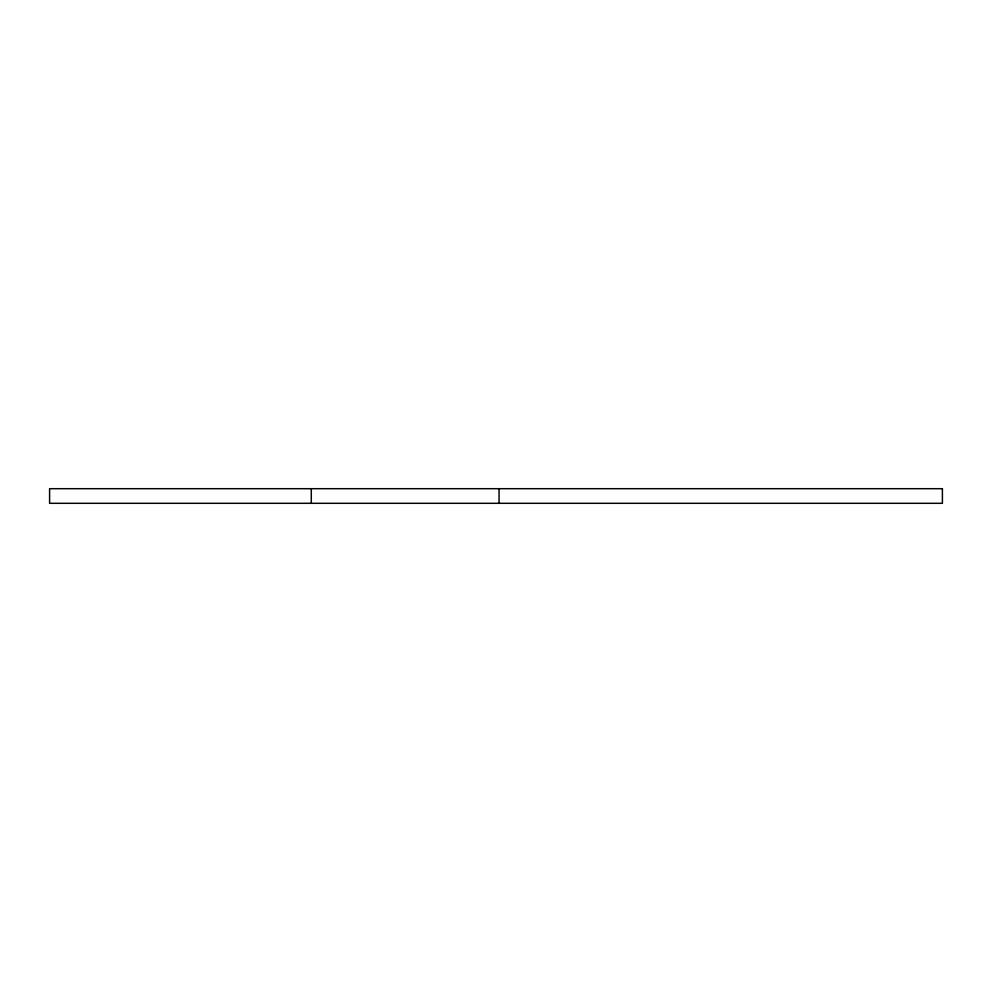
<?xml version="1.0" encoding="UTF-8"?>
<svg xmlns="http://www.w3.org/2000/svg" width="992" height="992" viewBox="0 0 992 992"><rect width="100%" height="100%" fill="white"/><g stroke="black" fill="none" stroke-linecap="round" stroke-linejoin="round"><path stroke-width="1.49" d="M499.05 488.696L499.05 503.304M311.29 488.696L311.29 503.304M942.4 488.696L49.6 488.696L49.6 503.304L942.4 503.304L942.4 488.696"/></g></svg>
